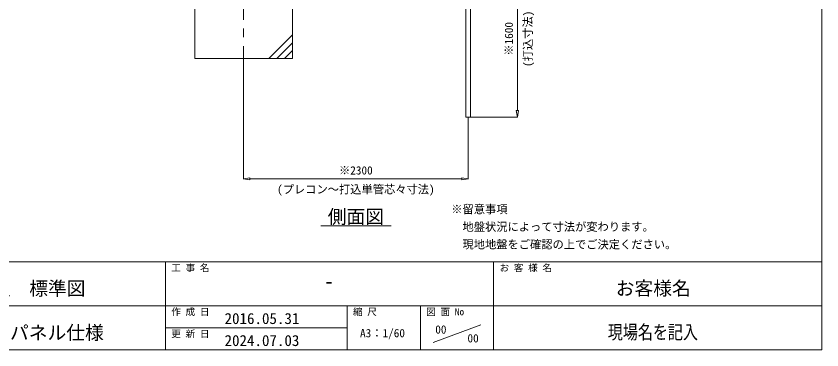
# Model space of a CAD drawing. Units: millimetres, scale not verified. Extents: x -12090 to 12090, y -18325 to 18325.
# Drawn here: x 3812 to 12060, y 1675 to 5087 of the extents above; entities that cross this region are included whole.
import ezdxf
from ezdxf.enums import TextEntityAlignment as Align

# ---------------------------------------------------------------- set-up
doc = ezdxf.new("R2010")
doc.units = ezdxf.units.MM
doc.header["$LTSCALE"] = 90
doc.linetypes.add('CHAIN2', pattern=[12, 9, -1, 1, -1])
for name, color, linetype, lineweight in [('0-9_基礎工事用PCA大', 134, 'Continuous', 18), ('0-A_図面枠', 134, 'Continuous', 18), ('0-B_寸法', 134, 'Continuous', 18), ('0-E_単管', 134, 'Continuous', 18), ('1-6_通芯', 134, 'CHAIN2', 18), ('1-B_文字', 134, 'Continuous', 18)]:
    doc.layers.add(name, color=color, linetype=linetype, lineweight=lineweight)
doc.styles.add('ＭＳ ゴシック', font='')
doc.styles.get('ＭＳ ゴシック').set_extended_font_data('MS Gothic')

msp = doc.modelspace()

# ---------------------------------------------------------------- linework, layer by layer
at = {"layer": '0-9_基礎工事用PCA大'}
for p, q in [((6639.8, 4895), (6399.81, 4655)), ((6639.8, 4815), (6479.81, 4655)), ((6639.8, 4735), (6559.8, 4655))]:
    msp.add_line(p, q, dxfattribs=at)
msp.add_lwpolyline([(5639.8, 4655), (6639.8, 4655), (6639.8, 5655), (5639.8, 5655)], close=True, dxfattribs=at)
at = {"layer": '0-A_図面枠'}
for p, q in [((-12090.19, 2575), (12059.81, 2575)), ((5339.81, 2575), (5339.81, 1675)), ((8699.81, 2575), (8699.81, 1675)), ((1979.81, 2125), (12059.81, 2125)), ((7199.81, 2125), (7199.81, 1675)), ((7949.81, 2125), (7949.81, 1675)), ((7199.81, 1900), (5339.81, 1900)), ((8079.39, 1750.76), (8570.22, 1929.24))]:
    msp.add_line(p, q, dxfattribs=at)
msp.add_lwpolyline([(-12090.19, 18325), (12059.81, 18325), (12059.81, 1675), (-12090.19, 1675)], close=True, dxfattribs=at)
at = {"layer": '0-B_寸法'}
for p, q in [((8943.11, 5589), (8943.11, 4121)), ((6139.81, 4154), (6139.81, 3421.85)), ((8439.8, 4054), (8439.8, 3421.85)), ((8465.1, 4055), (8944.11, 4055)), ((8932.1, 4121), (8943.11, 4055)), ((8932.1, 4121), (8954.11, 4121)), ((8943.11, 4055), (8954.11, 4121)), ((6205.81, 3433.85), (6139.81, 3422.85)), ((6139.81, 3422.85), (6205.81, 3411.85)), ((6205.81, 3433.85), (6205.81, 3411.85)), ((8373.81, 3422.85), (6205.81, 3422.85)), ((8373.81, 3433.85), (8439.8, 3422.85)), ((8373.81, 3433.85), (8373.81, 3411.85)), ((8439.8, 3422.85), (8373.81, 3411.85))]:
    msp.add_line(p, q, dxfattribs=at)
at = {"layer": '0-E_単管'}
msp.add_lwpolyline([(8415.5, 5721.95), (8415.5, 4055), (8464.1, 4055), (8464.1, 5664.74)], dxfattribs=at)
at = {"layer": '1-6_通芯'}
msp.add_line((6139.81, 11260.85), (6139.81, 4155), dxfattribs=at)
at = {"layer": '1-B_文字'}
msp.add_line((6929.81, 2942.85), (7649.81, 2942.85), dxfattribs=at)

# ---------------------------------------------------------------- texts
at = {"layer": '0-A_図面枠', "style": 'ＭＳ ゴシック'}
for s, height, p in [('工 事 名', 70.38, (5399.81, 2457.4)), ('お 客 様 名', 70.38, (8759.81, 2457.4)), ('CYG-126P型\u3000標準図', 140.8, (2795.8, 2190.26)), ('作 成 日\u3000', 70.38, (5399.81, 2007.4)), ('縮 尺', 70.38, (7259.81, 2007.4)), ('図 面 No', 70.38, (8009.81, 2007.4)), ('2016.05.31', 112.6, (5945.47, 1905.52)), ('上部パンチングパネル仕様', 140.8, (2404.41, 1738.13)), ('更 新 日\u3000', 70.38, (5399.81, 1782.4)), ('2024.07.03', 112.6, (5945.47, 1680.52)), ('A3：1/60', 84.46, (7332.3, 1778.66))]:
    msp.add_text(s, height=height, dxfattribs=at).set_placement(p, align=Align.BOTTOM_LEFT)
at = {"layer": '0-A_図面枠', "color": 3, "style": 'ＭＳ ゴシック'}
for s, height, p in [('お客様名', 140.8, (9949.41, 2191.11)), ('-', 140.8, (6965.26, 2263.99)), ('00', 84.46, (8102.2, 1815.88)), ('00', 84.46, (8432.21, 1725.88))]:
    msp.add_text(s, height=height, dxfattribs=at).set_placement(p, align=Align.BOTTOM_LEFT)
at = {"layer": '0-A_図面枠', "color": 3, "style": 'ＭＳ ゴシック', "width": 0.8}
msp.add_text('現場名を記入', height=140.8, dxfattribs=at).set_placement((9868.79, 1743.67), align=Align.BOTTOM_LEFT)
at = {"layer": '0-B_寸法', "style": 'ＭＳ ゴシック'}
for s, p in [('(打込寸法)', (9117.83, 4567)), ('※1600', (8923.55, 4682.2))]:
    msp.add_text(s, height=84.46, rotation=90, dxfattribs=at).set_placement(p, align=Align.BOTTOM_LEFT)
for s, p in [('※2300', (7117.01, 3442.4)), ('(プレコン～打込単管芯々寸法)', (6483.41, 3248.13))]:
    msp.add_text(s, height=84.46, dxfattribs=at).set_placement(p, align=Align.BOTTOM_LEFT)
at = {"layer": '1-B_文字', "style": 'ＭＳ ゴシック'}
for s, height, p in [('※留意事項', 84.46, (8265.85, 3045.32)), ('側面図', 140.8, (7001.81, 2923.65)), ('\u3000地盤状況によって寸法が変わります。', 84.46, (8265.85, 2865.32)), ('\u3000現地地盤をご確認の上でご決定ください。', 84.46, (8265.85, 2685.32))]:
    msp.add_text(s, height=height, dxfattribs=at).set_placement(p, align=Align.BOTTOM_LEFT)

doc.saveas('drawing.dxf')
